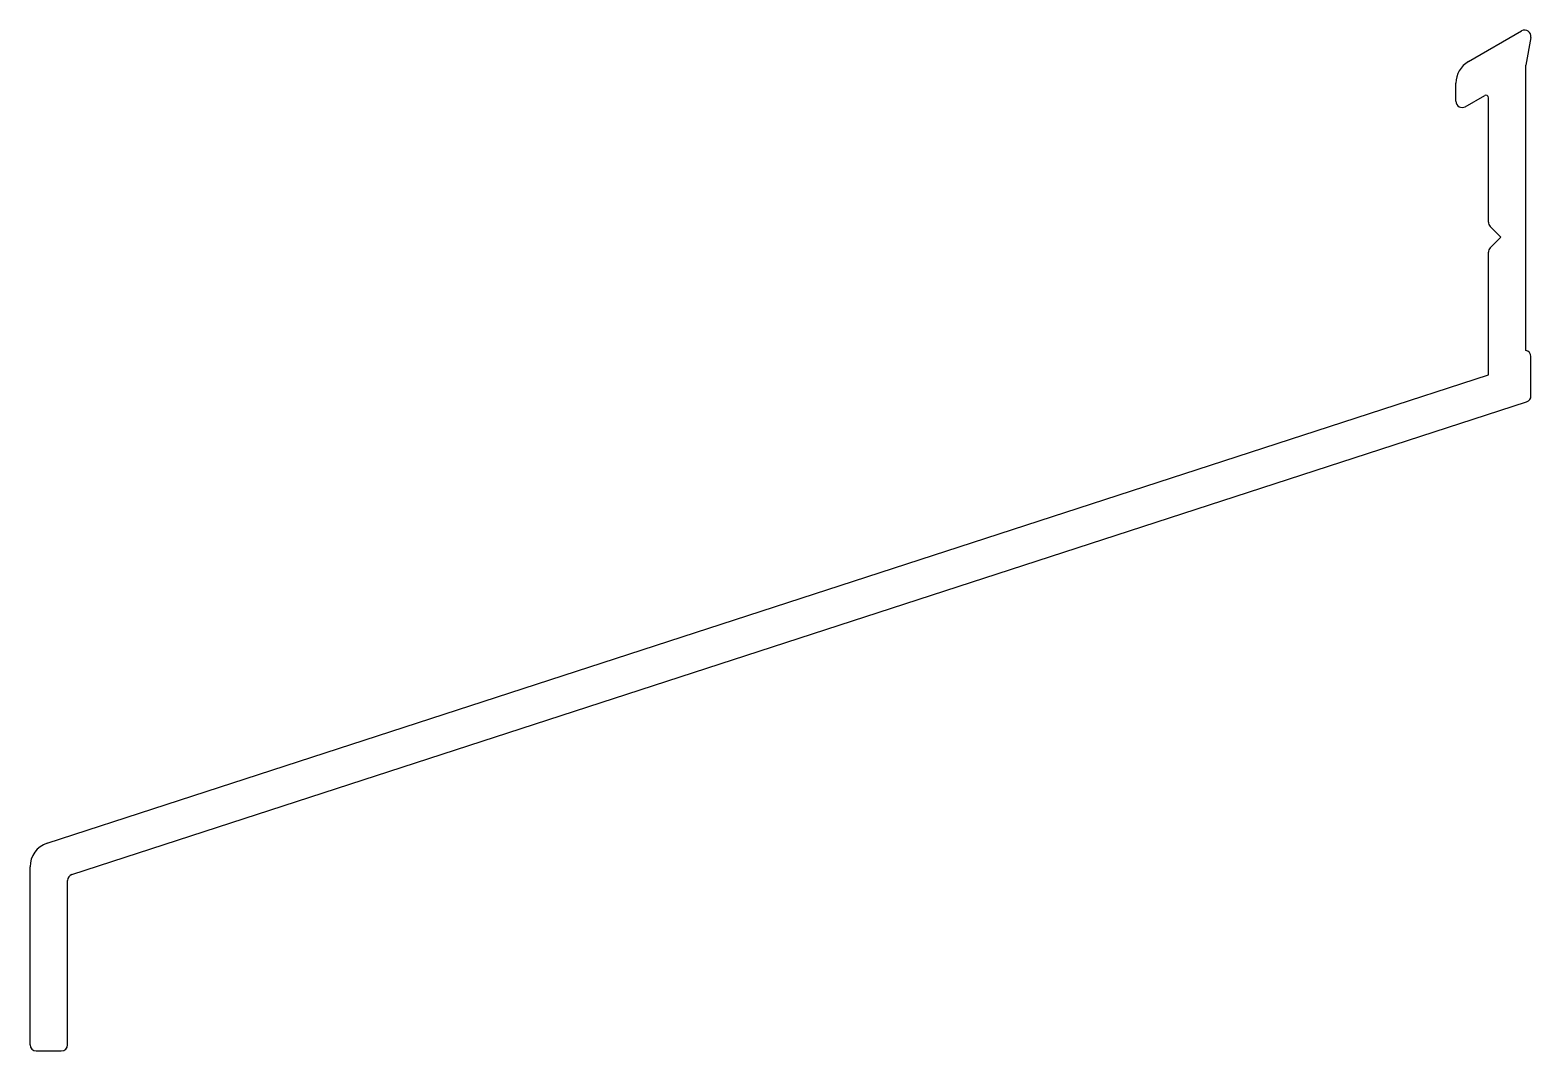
# Model space of a CAD drawing. Extents: x 2434.3 to 2494.3, y 1111.1 to 1151.9.
import ezdxf

# ---------------------------------------------------------------- set-up
doc = ezdxf.new("R2010")
doc.units = 0
doc.layers.get('0').update_dxf_attribs({"linetype": 'CONTINUOUS'})

msp = doc.modelspace()

# ---------------------------------------------------------------- linework, layer by layer
for p, q in [((2491.821, 1150.641), (2493.946, 1151.868)), ((2494.317, 1151.608), (2494.121, 1150.495)), ((2494.121, 1139.095), (2494.121, 1150.495)), ((2491.321, 1149.054), (2491.321, 1149.775)), ((2491.696, 1148.837), (2492.471, 1149.284)), ((2492.621, 1144.228), (2492.621, 1149.198)), ((2493.121, 1143.624), (2492.694, 1144.051)), ((2493.121, 1143.624), (2492.694, 1143.198)), ((2492.621, 1138.124), (2492.621, 1143.021)), ((2494.321, 1137.281), (2494.321, 1138.85)), ((2435.012, 1119.406), (2492.621, 1138.124)), ((2435.994, 1118.148), (2494.148, 1137.043)), ((2434.321, 1111.352), (2434.321, 1118.455)), ((2435.821, 1111.352), (2435.821, 1117.91)), ((2434.571, 1111.102), (2435.571, 1111.102))]:
    msp.add_line(p, q)
for centre, radius, start, end in [((2494.071, 1151.652), 0.25, 350, 120), ((2492.321, 1149.775), 1, 120, 180), ((2491.571, 1149.054), 0.25, 180, 300), ((2492.521, 1149.198), 0.1, 0, 120), ((2492.871, 1144.228), 0.25, 180, 225), ((2492.871, 1143.021), 0.25, 135, 180), ((2494.071, 1138.85), 0.25, 0, 78.46304), ((2494.071, 1137.281), 0.25, 288, 0), ((2435.321, 1118.455), 1, 108, 180), ((2436.071, 1117.91), 0.25, 108, 180), ((2434.571, 1111.352), 0.25, 180, 270), ((2435.571, 1111.352), 0.25, 270, 0)]:
    msp.add_arc(centre, radius, start, end)

doc.saveas('drawing.dxf')
